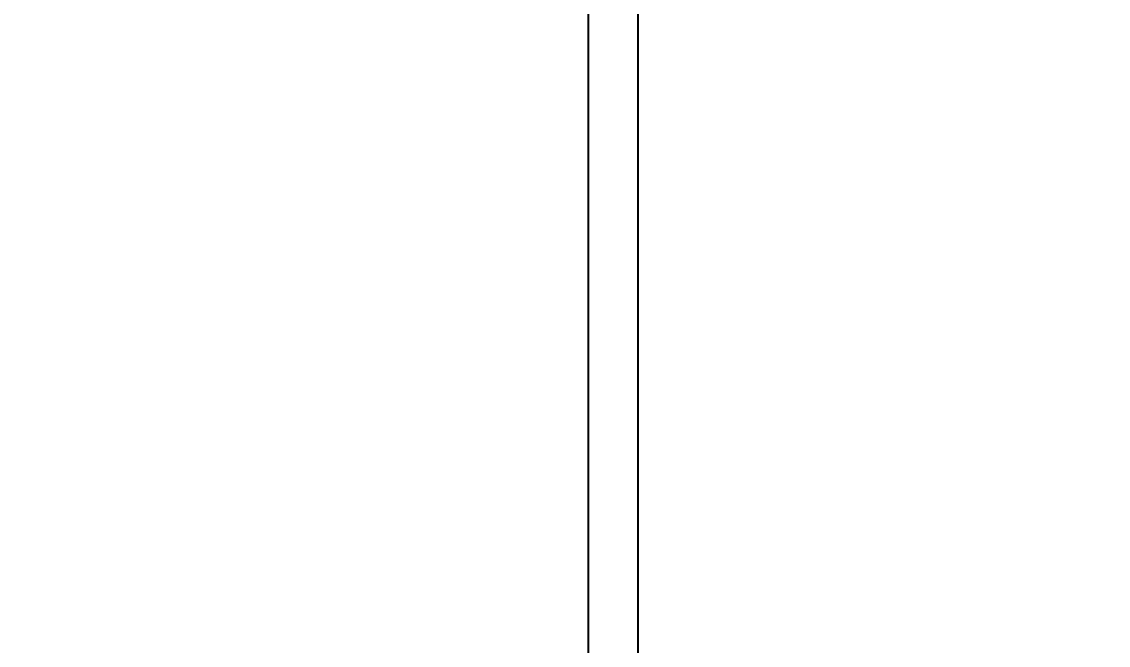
# Model space of a CAD drawing. Header units: millimetres. Extents: x -383313 to -161684, y -117025 to 99224.
# Drawn here: x -333305.9 to -333001.5, y 36118.6 to 36293.2 of the extents above; entities that cross this region are included whole.
import ezdxf

# ---------------------------------------------------------------- set-up
doc = ezdxf.new("R2010")
doc.units = ezdxf.units.MM
doc.header["$MEASUREMENT"] = 0
doc.layers.get('Defpoints').update_dxf_attribs({"color": 31})
doc.layers.add('001__КОНСТРУКТИВ__размеры внутр.', color=7, linetype='Continuous')
doc.layers.add('PV-10B1', color=7, linetype='Continuous')
doc.styles.add('PSTUDIO', font='arial.ttf')
doc.dimstyles.new('PS_TICK', dxfattribs={"dimscale": 100, "dimtxt": 2.5, "dimasz": 1, "dimexe": 2, "dimexo": 2, "dimgap": 1, "dimtad": 1, "dimdec": 0, "dimzin": 0, "dimdsep": 46, "dimtxsty": 'PSTUDIO', "dimblk": 'ARCHTICK', "dimcen": 2, "dimdle": 1.5, "dimse1": 1, "dimse2": 1, "dimadec": 0, "dimazin": 0, "dimtfac": 1, "dimtdec": 0, "dimtix": 1, "dimtmove": 1, "dimatfit": 3, "dimldrblk": 'ARCHTICK', "dimfxl": 1, "dimtolj": 1, "dimtzin": 0, "dimarcsym": 0})

# ---------------------------------------------------------------- blocks, each defined once
blk = doc.blocks.new('_ArchTick')
at = {"color": 0, "linetype": 'ByBlock', "const_width": 0.15}
blk.add_lwpolyline([(-0.5, -0.5), (0.5, 0.5)], dxfattribs=at)
blk = doc.blocks.new('*D245')
at = {"layer": '001__КОНСТРУКТИВ__размеры внутр.', "color": 0, "lineweight": -2, "ltscale": 100, "transparency": 16777216}
for p, q in [((-333441.82, 37873.63), (-333441.82, 35438.43)), ((-328427.44, 36876.75), (-328427.44, 35438.43)), ((-333591.82, 35638.43), (-328277.44, 35638.43))]:
    blk.add_line(p, q, dxfattribs=at)
at = {"layer": 'Defpoints', "color": 0, "ltscale": 100, "transparency": 16777216}
for p in [(-333441.82, 38073.63), (-328427.44, 37076.75), (-328427.44, 35638.43)]:
    blk.add_point(p, dxfattribs=at)
at = {"layer": '001__КОНСТРУКТИВ__размеры внутр.', "color": 0, "lineweight": -2, "ltscale": 100, "transparency": 16777216, "xscale": 100, "yscale": 100, "zscale": 100, "rotation": 180}
blk.add_blockref('_ArchTick', (-333441.82, 35638.43), dxfattribs=at)
at = {"layer": '001__КОНСТРУКТИВ__размеры внутр.', "color": 0, "lineweight": -2, "ltscale": 100, "transparency": 16777216, "xscale": 100, "yscale": 100, "zscale": 100}
blk.add_blockref('_ArchTick', (-328427.44, 35638.43), dxfattribs=at)
at = {"layer": '001__КОНСТРУКТИВ__размеры внутр.', "color": 0, "ltscale": 100, "transparency": 16777216, "insert": (-330934.63, 35866.07), "char_height": 250, "attachment_point": 5, "style": 'PSTUDIO'}
blk.add_mtext('\\A1;5014', dxfattribs=at)
blk = doc.blocks.new('A$C4af2c1f4')
at = {"layer": 'PV-10B1'}
for p, q in [((-155.5, 737.5), (-155.5, -537.5)), ((-141.5, 737.5), (-141.5, -537.5))]:
    blk.add_line(p, q, dxfattribs=at)

msp = doc.modelspace()

# ---------------------------------------------------------------- block references
at = {"ltscale": 100}
msp.add_blockref('A$C4af2c1f4', (-332991.74767, 35882.97231), dxfattribs=at)

# ---------------------------------------------------------------- dimensions: what is measured, and where the dimension line sits
at = {"layer": '001__КОНСТРУКТИВ__размеры внутр.', "ltscale": 100}
dim = msp.add_linear_dim(base=(-328427.44202, 35638.42958), p1=(-333441.82159, 38073.62614), p2=(-328427.44202, 37076.75198), dimstyle='PS_TICK', override={"dimse1": 0, "dimse2": 0}, dxfattribs=at)
dim.commit()
dim.dimension.update_dxf_attribs({"geometry": '*D245', "text_midpoint": (-330934.63181, 35866.07282)})

doc.saveas('drawing.dxf')
